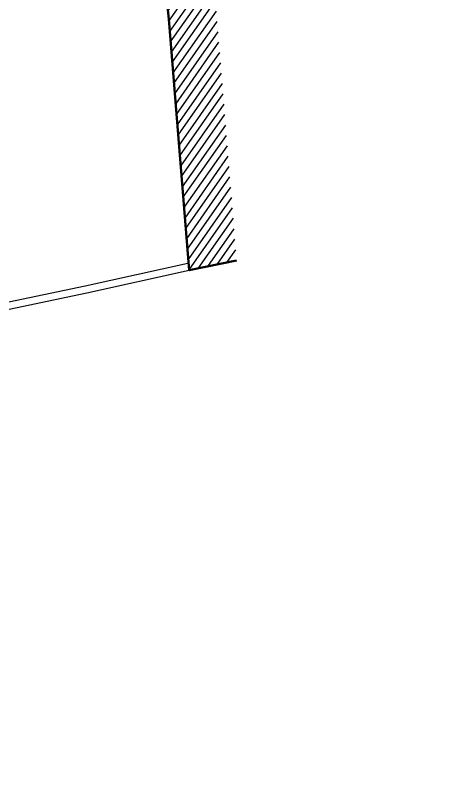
# Model space of a CAD drawing. Extents: x -2313930 to 3286427, y -3858277 to 2572692.
# Drawn here: x 6759 to 9367, y -4219 to 586 of the extents above; entities that cross this region are included whole.
import ezdxf

# ---------------------------------------------------------------- set-up
doc = ezdxf.new("R2010")
doc.units = 0
doc.layers.add('_GAZELEC-RESERVATION 2', color=132, linetype='Continuous', lineweight=18)
doc.layers.add('Fond topo - BAT', color=252, linetype='Continuous', lineweight=50)
for name, color, linetype in [('Fond topo - BAT_HAC', 252, 'Continuous'), ('Fond topo - CLO_MUR', 252, 'Continuous'), ('prlm-VRD', 2, 'Continuous')]:
    doc.layers.add(name, color=color, linetype=linetype)

# ---------------------------------------------------------------- blocks, each defined once
blk = doc.blocks.new('A$C1F970F0F')
at = {"layer": 'Fond topo - BAT_HAC'}
h = blk.add_hatch(dxfattribs=at)
h.set_pattern_fill('ANSI31*128', color=256, scale=12.999999, angle=-10.7236, style=0, pattern_type=2)
h.set_pattern_definition([(235.06562, (9737.54, 14762.777), (33.83759, -23.63563), [])])
h.paths.add_polyline_path([(9205.5, 1711.7), (8906.5, 1687.5), (8840.8, 2499.1), (8691.2, 2468), (8699.9, 2426.2), (7858.4, 2250.2), (8017.7, 755.5), (8118.3, -476.6), (8140.5, -775.7), (7846.8, -837.2), (7719, 727.3), (7530.6, 2495.2), (7729.8, 2529.8), (8345.1, 2658.5), (8336.3, 2700.6), (9020, 2842.9), (9112.5, 2860.2)])
at = {"layer": 'Fond topo - BAT', "ltscale": 2, "flags": 128}
blk.add_lwpolyline([(9205.5, 1711.7), (9112.5, 2860.2), (9020, 2842.9), (8336.3, 2700.6), (8345.1, 2658.5), (7729.8, 2529.8), (7530.6, 2495.2), (7719, 727.3), (7846.8, -837.2), (8140.5, -775.7)], dxfattribs=at)
at = {"layer": 'Fond topo - CLO_MUR', "ltscale": 2, "flags": 128}
for points in [[(7729.8, 2529.8), (7717.2, 2577.2), (6855.3, 2389.8), (6090.5, 2242.3), (6009.4, 1623.4), (6192.2, -258.9), (6280.4, -460.5), (6565.7, -1112.3), (7209, -977.8), (7846.8, -837.2)], [(6130.9, 2204.3), (6054.7, 1622.7), (6236.3, -247.5), (6321.6, -442.4), (6592.3, -1060.8), (7199.5, -933.8), (7837.1, -793.2)]]:
    blk.add_lwpolyline(points, dxfattribs=at)

msp = doc.modelspace()

# ---------------------------------------------------------------- linework, layer by layer
at = {"layer": '_GAZELEC-RESERVATION 2'}
msp.add_circle((486248.48, -227485.963), 2800178.149, dxfattribs=at)

# ---------------------------------------------------------------- block references
at = {"layer": 'prlm-VRD'}
msp.add_blockref('A$C1F970F0F', (-5.73, -165.002), dxfattribs=at)

doc.saveas('drawing.dxf')
